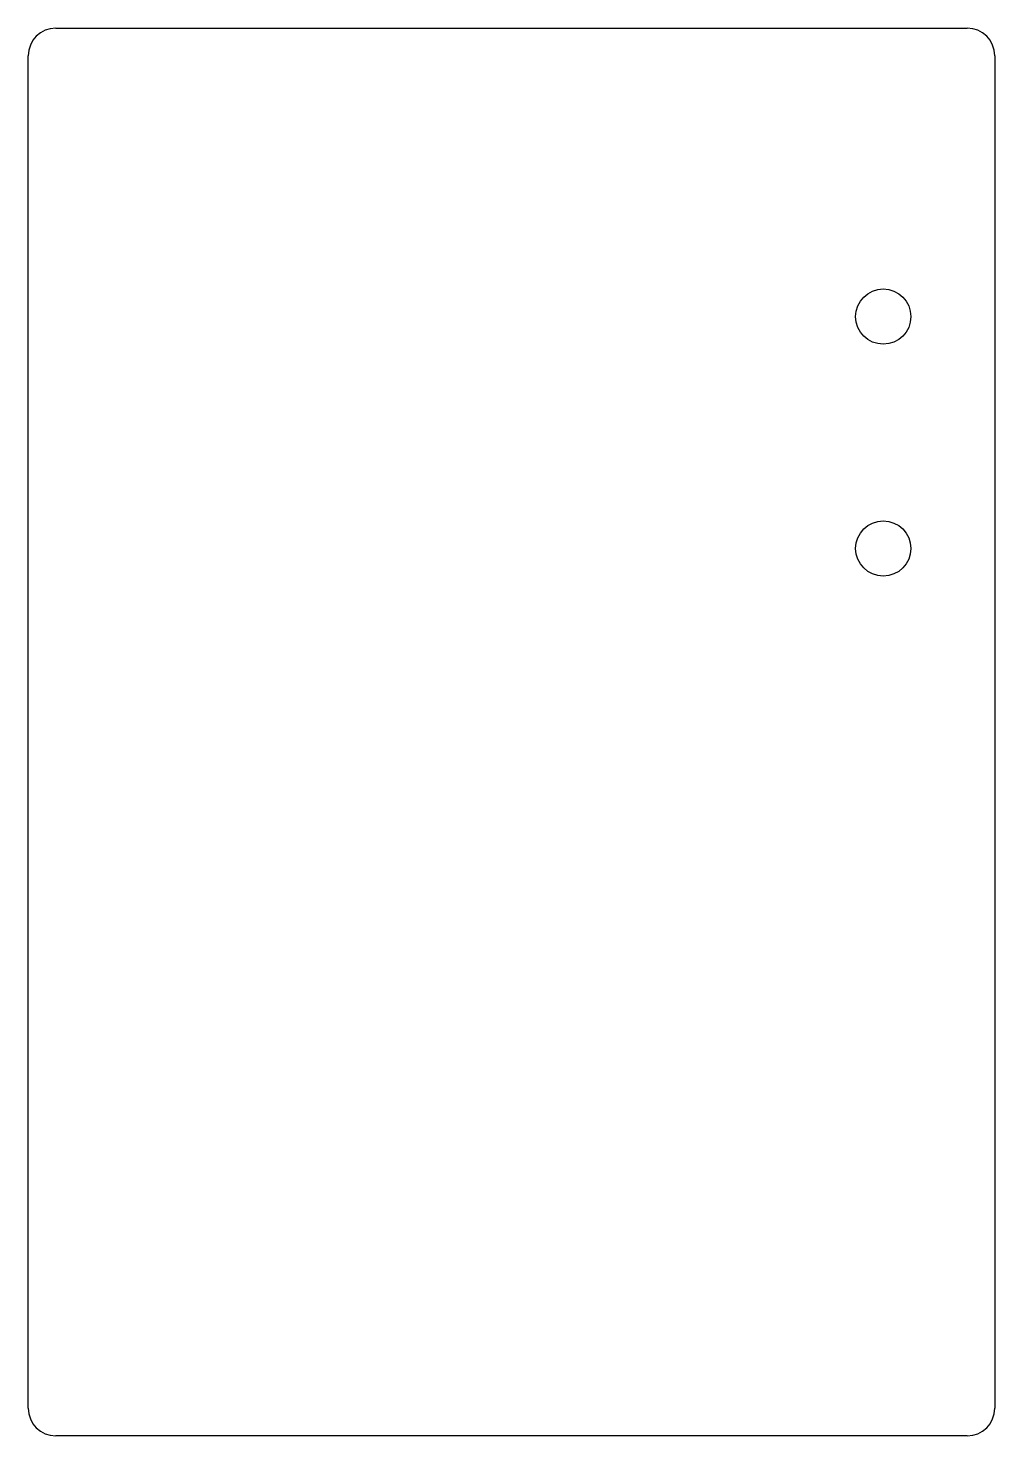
# Model space of a CAD drawing. Extents: x 137.9 to 172.9, y -120.2 to -69.2.
import ezdxf

# ---------------------------------------------------------------- set-up
doc = ezdxf.new("R2010")
doc.units = 0
doc.layers.add('BLACK', color=7, linetype='CONTINUOUS')

msp = doc.modelspace()

# ---------------------------------------------------------------- linework, layer by layer
at = {"layer": 'BLACK', "linetype": 'CONTINUOUS'}
for p, q in [((138.91, -69.23), (171.91, -69.23)), ((137.91, -119.23), (137.91, -70.23)), ((172.91, -70.23), (172.91, -119.23)), ((171.91, -120.23), (138.91, -120.23))]:
    msp.add_line(p, q, dxfattribs=at)
at = {"layer": 'BLACK'}
for centre in [(168.87, -79.68), (168.87, -88.08)]:
    msp.add_circle(centre, 1, dxfattribs=at)
for centre, start, end in [((138.91, -70.23), 90, 180), ((171.91, -70.23), 0, 90), ((138.91, -119.23), -180, -90), ((171.91, -119.23), -90, 0)]:
    msp.add_arc(centre, 1, start, end, dxfattribs=at)

doc.saveas('drawing.dxf')
